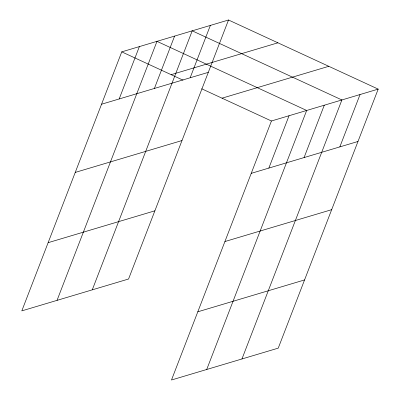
<?xml version="1.0" encoding="UTF-8"?>
<svg xmlns="http://www.w3.org/2000/svg" width="400" height="400" viewBox="0 0 400 400"><rect width="100%" height="100%" fill="white"/><g stroke="black" fill="none" stroke-linecap="round" stroke-linejoin="round"><path stroke-width="0.6" d="M228.51 20L121.755 51.865L21.81 310.88L128.565 279.01L228.51 20L378.19 89.12L278.245 348.135L171.49 380L271.435 120.99L378.19 89.12M119.165 98.965L139.37 46.61M57.04 300.365L156.985 41.35L306.665 110.47L206.72 369.485M154.395 88.45L174.6 36.095M92.27 289.845L192.21 30.835L341.895 99.955L241.95 358.97M190.16 77.775L210.36 25.415M268.85 168.085L289.05 115.73M304.075 157.57L324.28 105.215M339.84 146.895L360.04 94.54M171.15 74.675L277.905 42.81M101.55 104.225L208.305 72.355M222.04 98.18L328.795 66.31M75.235 172.42L181.99 140.55M251.235 173.345L357.99 141.475M48.125 242.68L154.88 210.815M224.92 241.54L331.675 209.675M197.805 311.805L304.56 279.935M121.755 51.865L183.025 80.16M201.685 88.78L271.435 120.99"/></g></svg>
